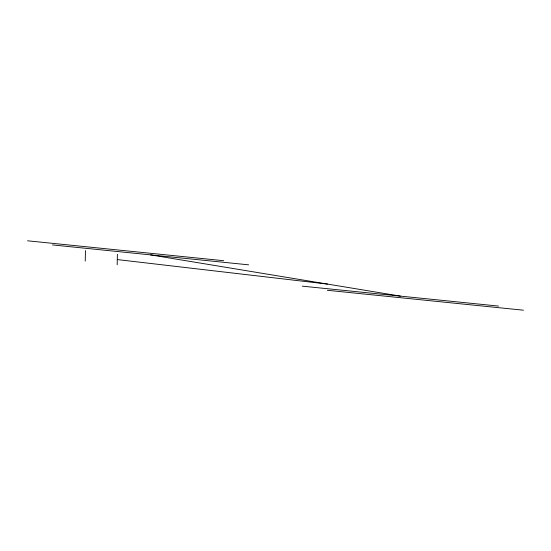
<?xml version="1.0" encoding="UTF-8"?>
<svg xmlns="http://www.w3.org/2000/svg" width="551" height="551" viewBox="0 0 551 551"><rect width="100%" height="100%" fill="white"/><g stroke="black" fill="none" stroke-linecap="round" stroke-linejoin="round"><path stroke-width="0.83" d="M85.233 261.078L85.467 250.588M117.17 264.817L117.404 254.328M27.55 240.801L223.699 260.719M52.531 244.926L248.68 264.838M302.32 286.162L498.469 306.074M327.301 290.281L523.45 310.199M117.287 259.576L327.487 284.082M150.602 254.886L400.398 296.114"/></g></svg>
